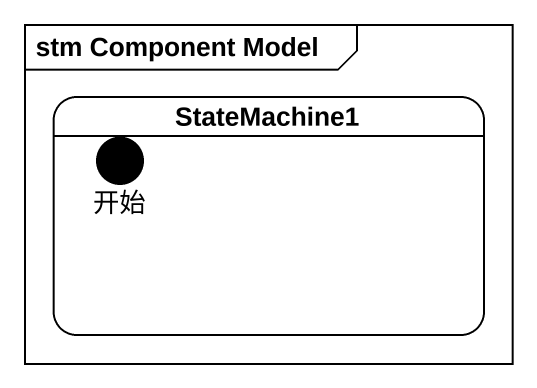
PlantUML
@startuml
mainframe stm Component Model
hide empty description
state StateMachine1 {
  state 开始 <<start>>
}
@enduml
